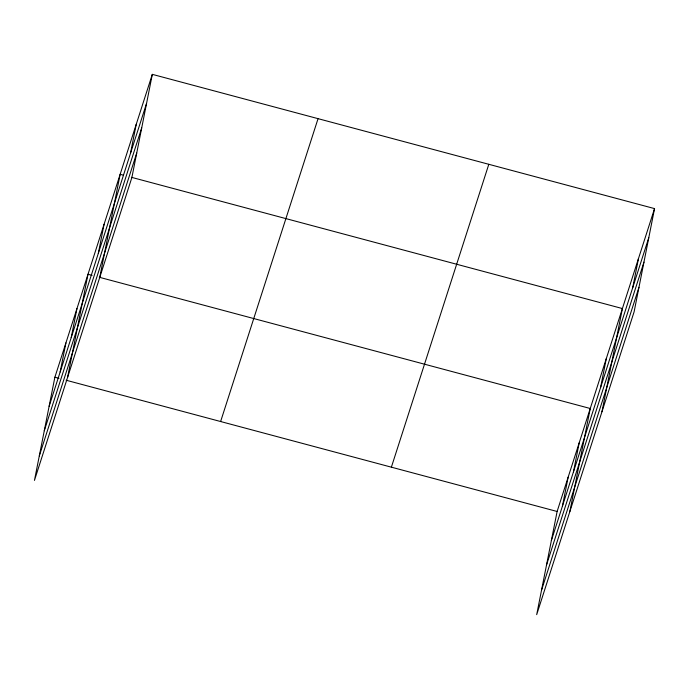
<?xml version="1.0" encoding="UTF-8"?>
<svg xmlns="http://www.w3.org/2000/svg" width="689" height="689" viewBox="0 0 689 689"><rect width="100%" height="100%" fill="white"/><g stroke="black" fill="none" stroke-linecap="round" stroke-linejoin="round"><path stroke-width="1.03" d="M152.312 74.352L54.879 377.219L34.45 480.397L131.883 177.521L152.312 74.352L654.55 208.603L634.121 311.781L536.688 614.648L557.117 511.479L654.55 208.603M60.158 371.991L65.92 342.898M71.2 337.662L76.961 308.569M67.574 377.417L88.003 274.248L92.093 275.342M98.32 253.363L104.082 224.269M99.733 277.469L120.162 174.3L123.228 175.118M130.471 153.414L136.233 124.321M562.405 506.243L568.158 477.158M573.446 471.922L579.199 442.829M569.82 511.677L590.249 408.499L99.259 277.254M600.558 387.623L606.32 358.53M601.971 411.729L622.4 308.551L131.41 177.306M632.717 287.675L638.47 258.582M49.117 406.312L146.55 103.436M44.277 430.763L141.71 127.887M39.29 455.946L136.723 153.07M220.618 421.53L318.051 118.654M391.378 467.176L488.811 164.301M551.355 540.572L648.788 237.696M546.515 565.014L643.948 262.147M541.528 590.206L638.961 287.33M54.879 377.219L58.97 378.313M66.135 380.233L557.117 511.479"/></g></svg>
